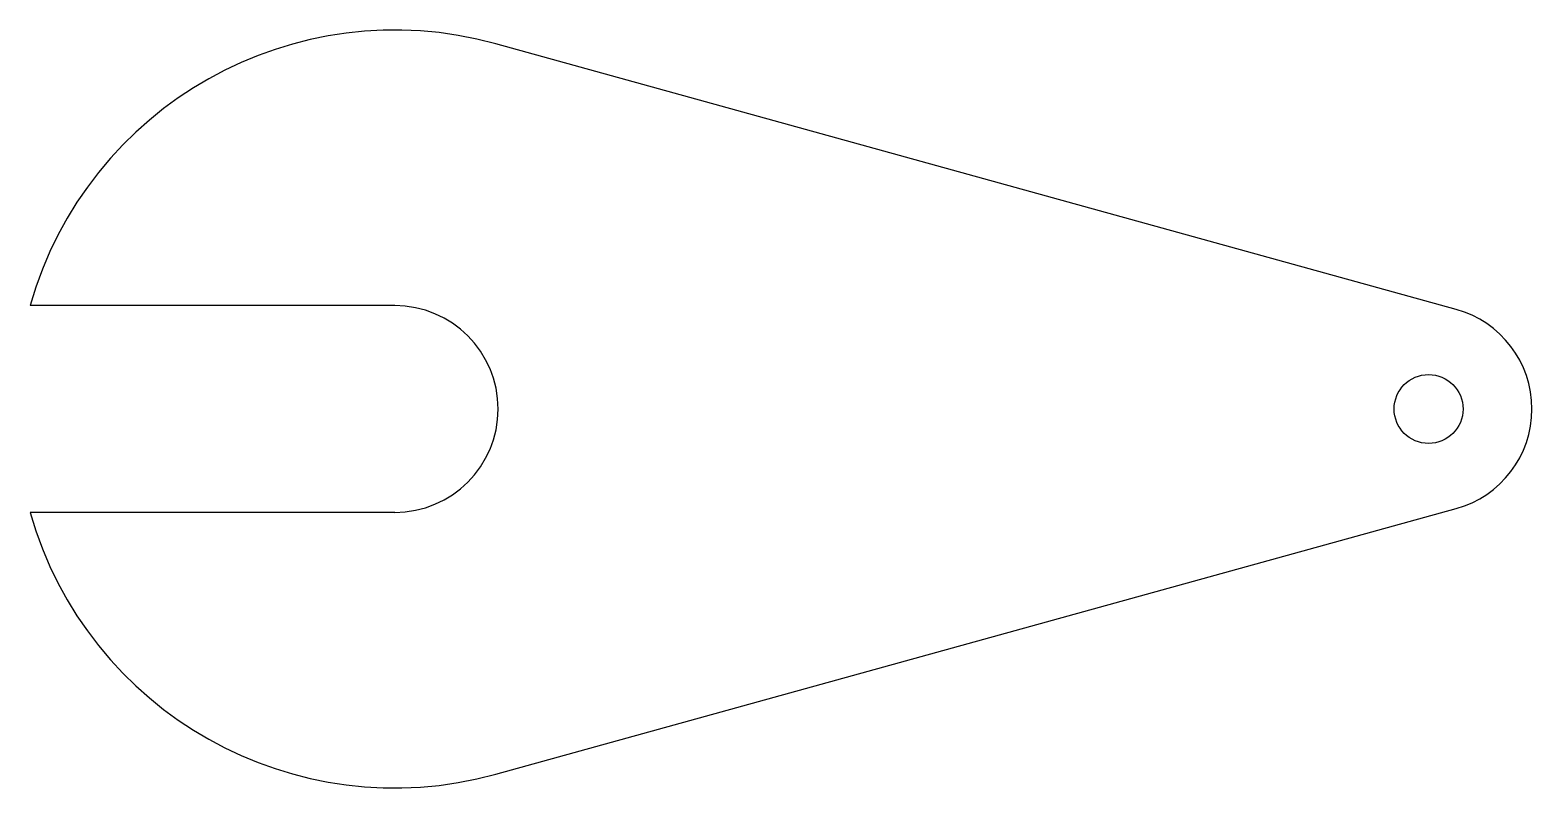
# Model space of a CAD drawing. Header units: millimetres. Extents: x 199.9 to 265.2, y 225.5 to 258.5.
import ezdxf

# ---------------------------------------------------------------- set-up
doc = ezdxf.new("R2010")
doc.units = ezdxf.units.MM
doc.layers.add('Default', color=7, linetype='Continuous')

msp = doc.modelspace()

# ---------------------------------------------------------------- linework, layer by layer
at = {"layer": 'Default', "color": 7, "linetype": 'Continuous'}
for p, q in [((261.948, 246.289), (220.148, 257.855)), ((215.748, 246.452), (199.873, 246.452)), ((215.748, 237.452), (199.873, 237.452)), ((220.148, 226.05), (261.948, 237.615))]:
    msp.add_line(p, q, dxfattribs=at)
msp.add_circle((260.748, 241.952), 1.5, dxfattribs=at)
for centre, radius, start, end in [((215.748, 241.952), 16.5, 74.53399, 164.17338), ((215.748, 241.952), 4.5, 270, 90), ((260.748, 241.952), 4.5, 285.46601, 74.53399), ((215.748, 241.952), 16.5, 195.82662, 285.46601)]:
    msp.add_arc(centre, radius, start, end, dxfattribs=at)

doc.saveas('drawing.dxf')
